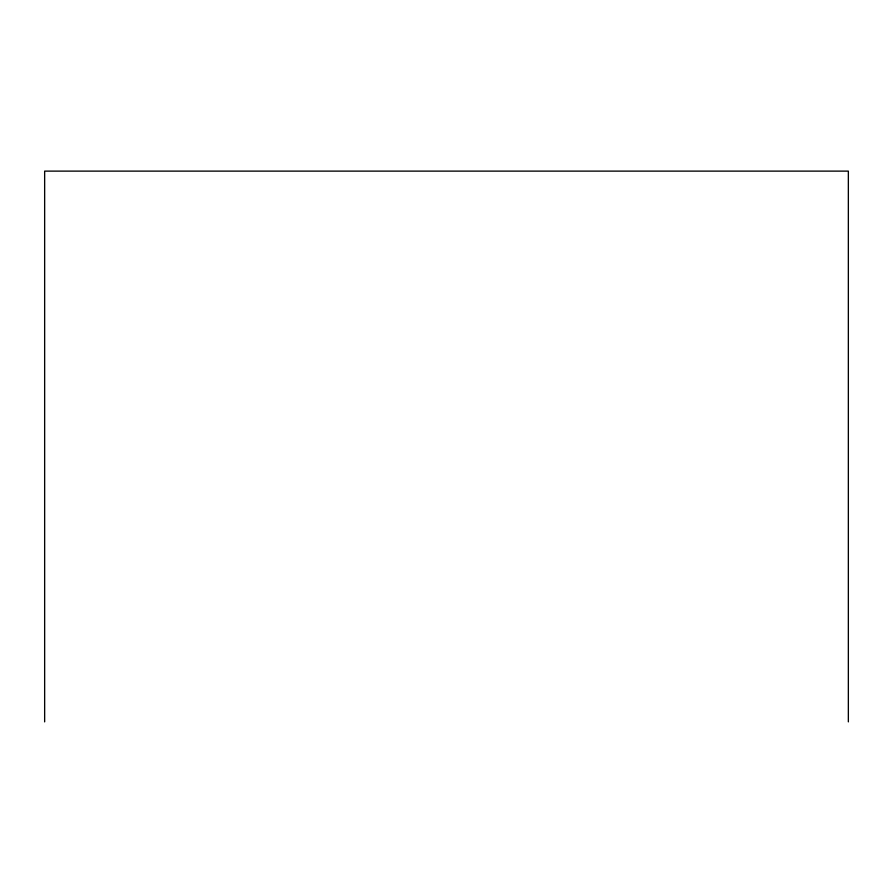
<?xml version="1.0" encoding="UTF-8"?>
<svg xmlns="http://www.w3.org/2000/svg" width="893" height="893" viewBox="0 0 893 893"><rect width="100%" height="100%" fill="white"/><g stroke="black" fill="none" stroke-linecap="round" stroke-linejoin="round"><path stroke-width="1.34" d="M848.35 721.879L848.35 171.121L44.65 171.121L44.65 721.879"/></g></svg>
